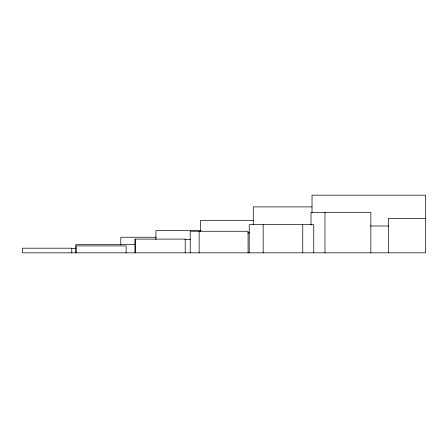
<?xml version="1.0" encoding="UTF-8"?>
<svg xmlns="http://www.w3.org/2000/svg" width="448" height="448" viewBox="0 0 448 448"><rect width="100%" height="100%" fill="white"/><g stroke="black" fill="none" stroke-linecap="round" stroke-linejoin="round"><path stroke-width="0.67" d="M311.954 206.892L253.26 206.892L253.26 224.991M425.6 218.439L388.315 218.439L388.315 252.834M253.641 220.321L200.609 220.321L200.609 231.392M370.401 225.994L388.534 225.994M201.247 230.647L155.915 230.647L155.915 239.663M247.626 232.932L249.564 232.932M156.274 237.244L120.786 237.244L120.786 244.698M184.946 239.596L190.596 239.596M135.111 244.53L75.796 244.53L75.796 252.834M71.137 248.59L76.014 248.59M370.849 252.834L370.849 212.419L311.018 212.419L311.018 224.963M324.974 212.419L324.974 252.834M313.751 252.834L313.751 224.655L249.222 224.655L249.222 252.834M312.021 212.537L312.021 195.166L425.6 195.166L425.6 252.834L22.4 252.834L22.4 248.198L71.77 248.198L71.77 252.834M302.753 224.655L302.753 252.834M263.166 224.655L263.166 252.834M248.074 252.834L248.074 231.263L190.215 231.263L190.215 252.834M199.142 231.263L199.142 252.834M185.203 252.834L185.203 239.103L134.91 239.103L134.91 252.834M135.335 239.103L135.335 252.834M126.129 252.834L126.129 245.918L76.115 245.918L76.115 252.834"/></g></svg>
